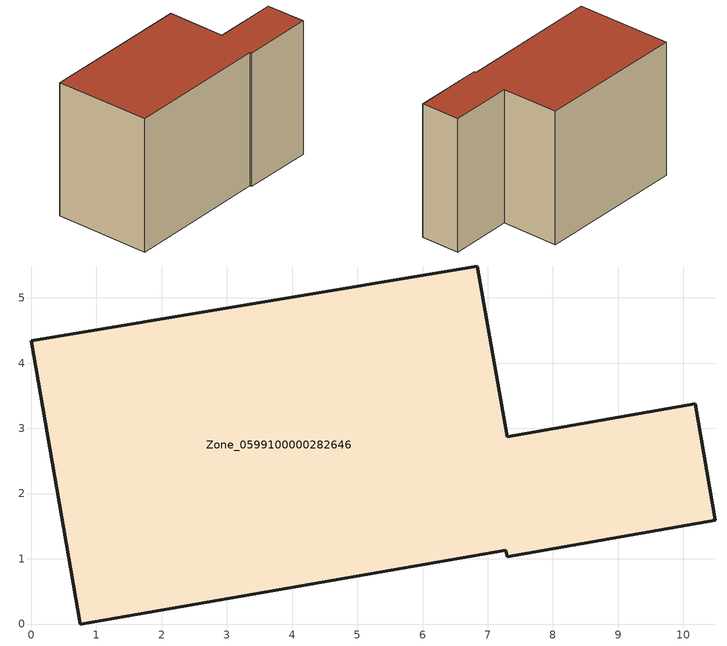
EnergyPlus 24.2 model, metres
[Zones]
Zone_0599100000282646
 floor ground (C_G): 7.3,2.87 10.18,3.38 10.49,1.59 7.3,1.03 7.28,1.13 0.75,0 0,4.34 6.84,5.49 z0
 wall outside (C_F): 6.84,5.49 0,4.34 0.75,0 7.28,1.13 7.3,1.03 10.49,1.59 10.18,3.38 7.3,2.87 6.84,5.49 z0:6.24
 roof outside (C_R): 7.3,2.87 6.84,5.49 0,4.34 0.75,0 7.28,1.13 7.3,1.03 10.49,1.59 10.18,3.38 z6.24
[BUILDING]
Pand.0599100000282646: North Axis=0; Terrain=City; Loads Convergence Tolerance Value=0.04; Temperature Convergence Tolerance Value=0.4; Solar Distribution=FullExterior; Maximum Number of Warmup Days=25; Minimum Number of Warmup Days=1
[Site:Location]
Rotterdam.The.Hague.AP_ZH_NLD Design_Conditions: Latitude=51.96; Longitude=4.45; Time Zone=1; Elevation=-4.5
[SITE:GROUNDTEMPERATURE:BUILDINGSURFACE]
18, 18, 18, 18, 18, 18, 18, 18, 18, 18, 18, 18
[MATERIAL] Thermal Absorptance=0.9; Solar Absorptance=0.7; Visible Absorptance=0.7
Name | Roughness | Thickness | Conductivity | Density | Specific Heat
G.TC.1946 | MediumSmooth | 0.15 | 1 | 540 | 1210
F.TC.1946 | Rough | 0.3 | 0.857143 | 1920 | 840
R.TC.1946 | MediumRough | 0.2 | 0.909091 | 1500 | 1000
[CONSTRUCTION]
C_G: G.TC.1946
C_F: F.TC.1946
C_R: R.TC.1946
[ZONE]
Zone_0599100000282646: Type=1; Multiplier=1; Ceiling Height=Autocalculate; Volume=Autocalculate; Floor Area=autocalculate; Part of Total Floor Area=Yes
[ZONEINFILTRATION:DESIGNFLOWRATE]
Infil_Zone_0599100000282646: Zone or ZoneList or Space or SpaceList=Zone_0599100000282646; Schedule=AlwaysOn; Design Flow Rate Calculation Method=Flow/Area; Flow Rate per Floor Area=0.003; Constant Term Coefficient=1; Temperature Term Coefficient=0; Velocity Term Coefficient=0; Velocity Squared Term Coefficient=0
[HVACTEMPLATE:ZONE:IDEALLOADSAIRSYSTEM]
Zone_0599100000282646: Maximum Heating Supply Air Temperature=50; Minimum Cooling Supply Air Temperature=13; Maximum Heating Supply Air Humidity Ratio=0.0156; Minimum Cooling Supply Air Humidity Ratio=0.0077; Heating Limit=NoLimit; Cooling Limit=NoLimit; Dehumidification Control Type=ConstantSensibleHeatRatio; Cooling Sensible Heat Ratio=0.7; Dehumidification Setpoint=60; Humidification Control Type=None; Humidification Setpoint=30; Outdoor Air Method=None; Outdoor Air Flow Rate per Person=0.00944; Outdoor Air Flow Rate per Zone Floor Area=0; Outdoor Air Flow Rate per Zone=0; Demand Controlled Ventilation Type=None; Outdoor Air Economizer Type=NoEconomizer; Heat Recovery Type=None; Sensible Heat Recovery Effectiveness=0.7; Latent Heat Recovery Effectiveness=0.65
[ZONECONTROL:THERMOSTAT]
ThermostatControl_Zone_0599100000282646: Zone or ZoneList=Zone_0599100000282646; Control Type Schedule=DualSetpointControlType; Control 1=Thermostat_Zone_0599100000282646; Temperature Difference Between Cutout And Setpoint=0
[THERMOSTATSETPOINT:DUALSETPOINT]
Thermostat_Zone_0599100000282646: Heating Setpoint Temperature Schedule=HeatingSetpoint_Zone_0599100000282646; Cooling Setpoint Temperature Schedule=CoolingSetpoint_Zone_0599100000282646
[SCHEDULE:COMPACT]
HeatingSetpoint_Zone_0599100000282646: Through: 12/31, For: AllDays, Until: 24:00, 21
CoolingSetpoint_Zone_0599100000282646: Through: 12/31, For: AllDays, Until: 24:00, 24
DualSetpointControlType: Through: 12/31, For: AllDays, Until: 24:00, 4
AlwaysOn: Through: 12/31, For: AllDays, Until: 24:00, 1
